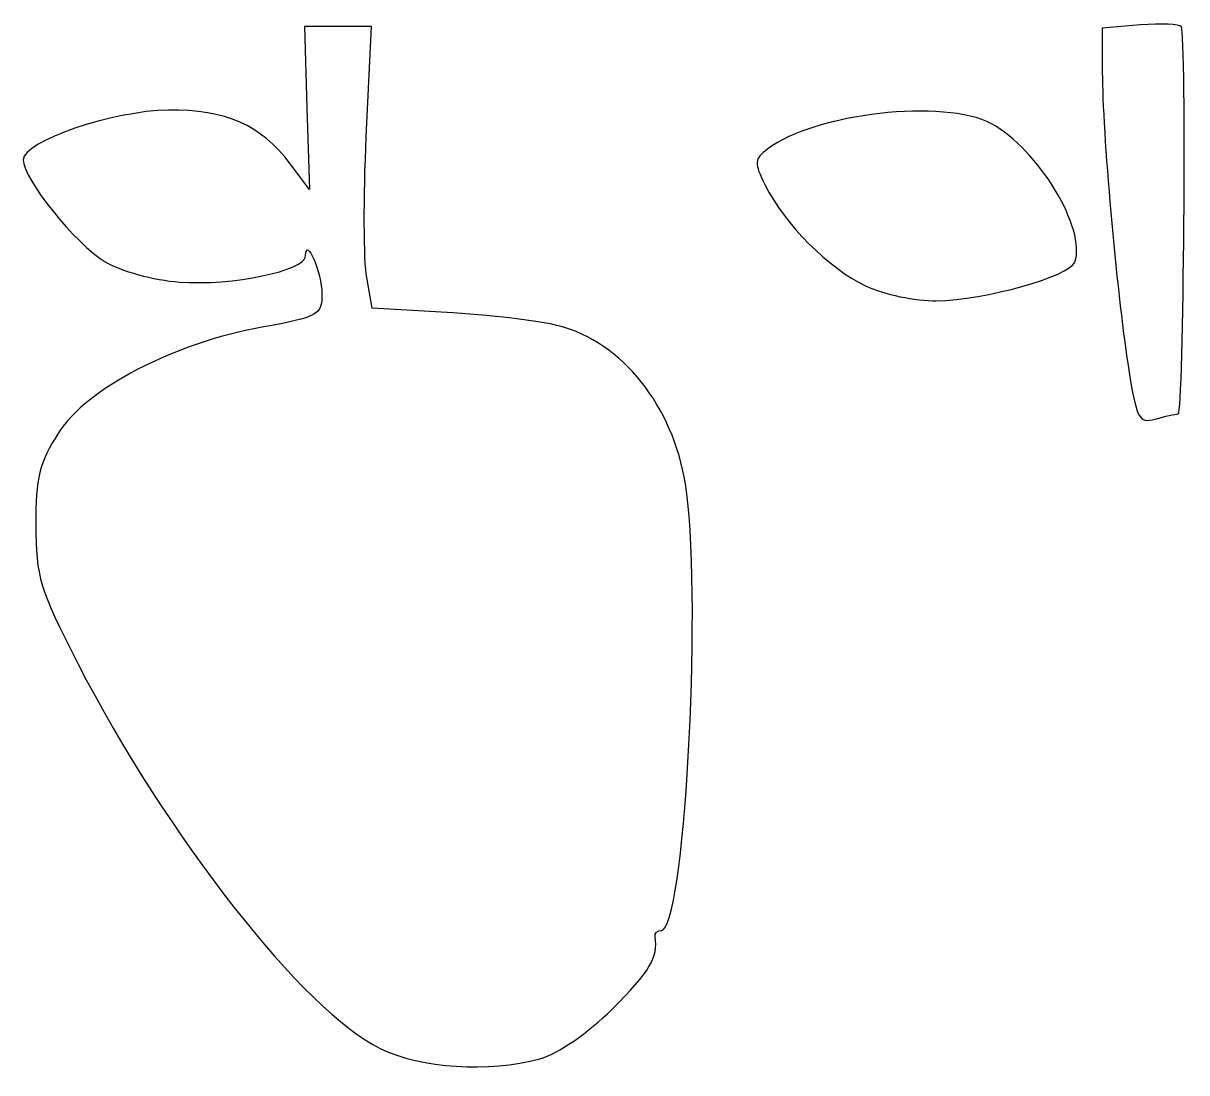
# Model space of a CAD drawing. Header units: centimetres. Extents: x -2 to 9, y -4.1 to 5.8.
import ezdxf

# ---------------------------------------------------------------- set-up
doc = ezdxf.new("R2010")
doc.units = ezdxf.units.CM
doc.header["$MEASUREMENT"] = 0
doc.layers.add('Layer 1', color=7, linetype='Continuous')

msp = doc.modelspace()

# ---------------------------------------------------------------- linework, layer by layer
at = {"layer": 'Layer 1'}
for points, knots in [([(1.39025, -3.85917), (0.6783, -3.51365), (-0.61146, -1.87014), (-1.44358, -0.24809), (-1.44358, -0.24809), (-1.80101, 0.44865), (-1.8372, 0.56779), (-1.8379, 1.04986), (-1.8379, 1.04986), (-1.83855, 1.49378), (-1.80386, 1.63526), (-1.62593, 1.91431), (-1.62593, 1.91431), (-1.35934, 2.33242), (-0.53996, 2.75859), (0.28152, 2.9064), (0.28152, 2.9064), (0.81192, 3.00184), (0.84554, 3.02039), (0.84442, 3.21704), (0.84442, 3.21704), (0.84328, 3.41729), (0.69365, 3.76737), (0.69119, 3.57555), (0.69119, 3.57555), (0.68939, 3.43573), (0.00367, 3.29312), (-0.49149, 3.32959), (-0.49149, 3.32959), (-0.73203, 3.3473), (-1.04551, 3.43251), (-1.1881, 3.51895), (-1.1881, 3.51895), (-1.4668, 3.68788), (-1.95539, 4.29758), (-1.95539, 4.47644), (-1.95539, 4.47644), (-1.95539, 4.64962), (-1.1173, 4.93645), (-0.59379, 4.94243), (-0.59379, 4.94243), (-0.0584, 4.94855), (0.27413, 4.8019), (0.54699, 4.43932), (0.54699, 4.43932), (0.54699, 4.43932), (0.7289, 4.1976), (0.7289, 4.1976), (0.7289, 4.1976), (0.7289, 4.1976), (0.70411, 4.96262), (0.70411, 4.96262), (0.70411, 4.96262), (0.70411, 4.96262), (0.67932, 5.72763), (0.67932, 5.72763), (0.67932, 5.72763), (0.67932, 5.72763), (0.99334, 5.72763), (0.99334, 5.72763), (0.99334, 5.72763), (0.99334, 5.72763), (1.30736, 5.72763), (1.30736, 5.72763), (1.30736, 5.72763), (1.30736, 5.72763), (1.25966, 4.69266), (1.25966, 4.69266), (1.25966, 4.69266), (1.23343, 4.12342), (1.23529, 3.52865), (1.26379, 3.37095), (1.26379, 3.37095), (1.26379, 3.37095), (1.31562, 3.08422), (1.31562, 3.08422), (1.31562, 3.08422), (1.31562, 3.08422), (2.07263, 3.03954), (2.07263, 3.03954), (2.07263, 3.03954), (2.48899, 3.01497), (2.95985, 2.95424), (3.119, 2.90459), (3.119, 2.90459), (3.7087, 2.72062), (4.16684, 2.10395), (4.26135, 1.36697), (4.26135, 1.36697), (4.40781, 0.22486), (4.23832, -2.75143), (4.02682, -2.75143), (4.02682, -2.75143), (3.98887, -2.75143), (3.96197, -2.77868), (3.96704, -2.812), (3.96704, -2.812), (3.99654, -3.00591), (3.91838, -3.13786), (3.56678, -3.48774), (3.56678, -3.48774), (3.33679, -3.71661), (3.05641, -3.90949), (2.88599, -3.95607), (2.88599, -3.95607), (2.40766, -4.0868), (1.77482, -4.04581), (1.39025, -3.85917)], [0, 0, 0, 0, 0.03571429, 0.03571429, 0.03571429, 0.03571429, 0.07142857, 0.07142857, 0.07142857, 0.07142857, 0.10714286, 0.10714286, 0.10714286, 0.10714286, 0.14285714, 0.14285714, 0.14285714, 0.14285714, 0.17857143, 0.17857143, 0.17857143, 0.17857143, 0.21428571, 0.21428571, 0.21428571, 0.21428571, 0.25, 0.25, 0.25, 0.25, 0.28571429, 0.28571429, 0.28571429, 0.28571429, 0.32142857, 0.32142857, 0.32142857, 0.32142857, 0.35714286, 0.35714286, 0.35714286, 0.35714286, 0.39285714, 0.39285714, 0.39285714, 0.39285714, 0.42857143, 0.42857143, 0.42857143, 0.42857143, 0.46428571, 0.46428571, 0.46428571, 0.46428571, 0.5, 0.5, 0.5, 0.5, 0.53571429, 0.53571429, 0.53571429, 0.53571429, 0.57142857, 0.57142857, 0.57142857, 0.57142857, 0.60714286, 0.60714286, 0.60714286, 0.60714286, 0.64285714, 0.64285714, 0.64285714, 0.64285714, 0.67857143, 0.67857143, 0.67857143, 0.67857143, 0.71428571, 0.71428571, 0.71428571, 0.71428571, 0.75, 0.75, 0.75, 0.75, 0.78571429, 0.78571429, 0.78571429, 0.78571429, 0.82142857, 0.82142857, 0.82142857, 0.82142857, 0.85714286, 0.85714286, 0.85714286, 0.85714286, 0.89285714, 0.89285714, 0.89285714, 0.89285714, 0.92857143, 0.92857143, 0.92857143, 0.92857143, 1, 1, 1, 1]), ([(8.4008, 2.55089), (8.29154, 3.25142), (8.15947, 4.75298), (8.15938, 5.29555), (8.15938, 5.29555), (8.15938, 5.29555), (8.15931, 5.71137), (8.15931, 5.71137), (8.15931, 5.71137), (8.15931, 5.71137), (8.51619, 5.74083), (8.51619, 5.74083), (8.51619, 5.74083), (8.71247, 5.75703), (8.88523, 5.74986), (8.9001, 5.72489), (8.9001, 5.72489), (8.95055, 5.64016), (8.9226, 2.09376), (8.87147, 2.09265), (8.87147, 2.09265), (8.84353, 2.09204), (8.74557, 2.07063), (8.6538, 2.04508), (8.6538, 2.04508), (8.50048, 2.00238), (8.47994, 2.04343), (8.4008, 2.55089)], [0, 0, 0, 0, 0.125, 0.125, 0.125, 0.125, 0.25, 0.25, 0.25, 0.25, 0.375, 0.375, 0.375, 0.375, 0.5, 0.5, 0.5, 0.5, 0.625, 0.625, 0.625, 0.625, 0.75, 0.75, 0.75, 0.75, 1, 1, 1, 1]), ([(5.93956, 3.29496), (5.59595, 3.45689), (5.18292, 3.87104), (4.99992, 4.23713), (4.99992, 4.23713), (4.89257, 4.45188), (4.89453, 4.48044), (5.02328, 4.57823), (5.02328, 4.57823), (5.46412, 4.91304), (6.68184, 5.05056), (7.11913, 4.81492), (7.11913, 4.81492), (7.55996, 4.57736), (8.0145, 3.82266), (7.90123, 3.51632), (7.90123, 3.51632), (7.85174, 3.38245), (7.06068, 3.1612), (6.60321, 3.15328), (6.60321, 3.15328), (6.41064, 3.14994), (6.112, 3.2137), (5.93956, 3.29496)], [0, 0, 0, 0, 0.14285714, 0.14285714, 0.14285714, 0.14285714, 0.28571429, 0.28571429, 0.28571429, 0.28571429, 0.42857143, 0.42857143, 0.42857143, 0.42857143, 0.57142857, 0.57142857, 0.57142857, 0.57142857, 0.71428571, 0.71428571, 0.71428571, 0.71428571, 1, 1, 1, 1])]:
    msp.add_open_spline(points, degree=3, knots=knots, dxfattribs=at)

doc.saveas('drawing.dxf')
